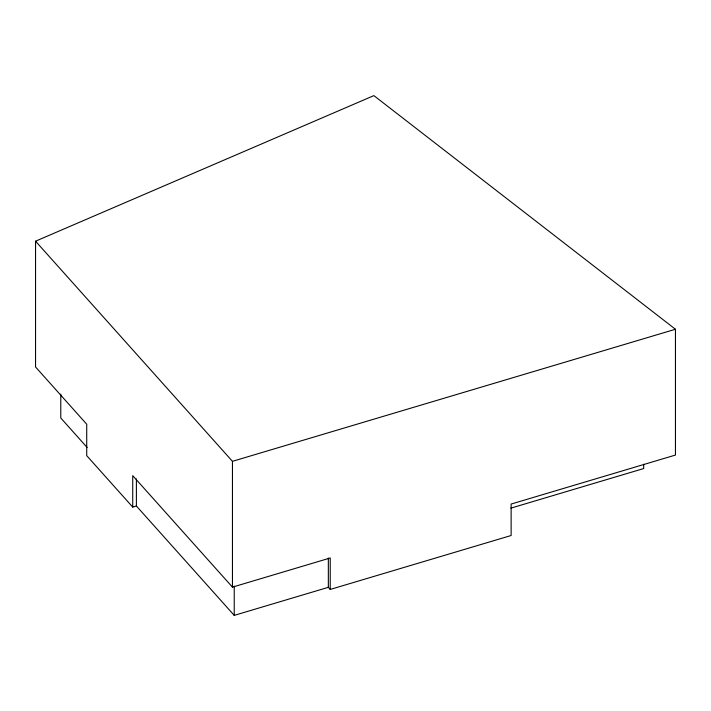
<?xml version="1.0" encoding="UTF-8"?>
<svg xmlns="http://www.w3.org/2000/svg" width="711" height="711" viewBox="0 0 711 711"><rect width="100%" height="100%" fill="white"/><g stroke="black" fill="none" stroke-linecap="round" stroke-linejoin="round"><path stroke-width="1.07" d="M328.34 587.322L234.23 615.379L136.396 506.001L132.726 507.094L86.724 455.662L86.724 424.209L35.55 366.992L35.55 241.189L373.879 95.621L675.45 329.255L675.45 455.058L511.129 504.055L511.129 535.507L330.233 589.437L328.34 587.322L328.34 558.037M35.55 241.189L232.453 461.332L675.45 329.255M132.726 507.094L132.726 475.641L232.453 587.135L330.233 557.984L330.233 589.437M510.871 508.143L643.686 468.549L643.686 464.212M87.177 447.521L60.782 417.997L60.782 394.134M234.23 586.095L234.23 615.379M232.453 461.332L232.453 587.135M136.396 478.885L136.396 506.001"/></g></svg>
